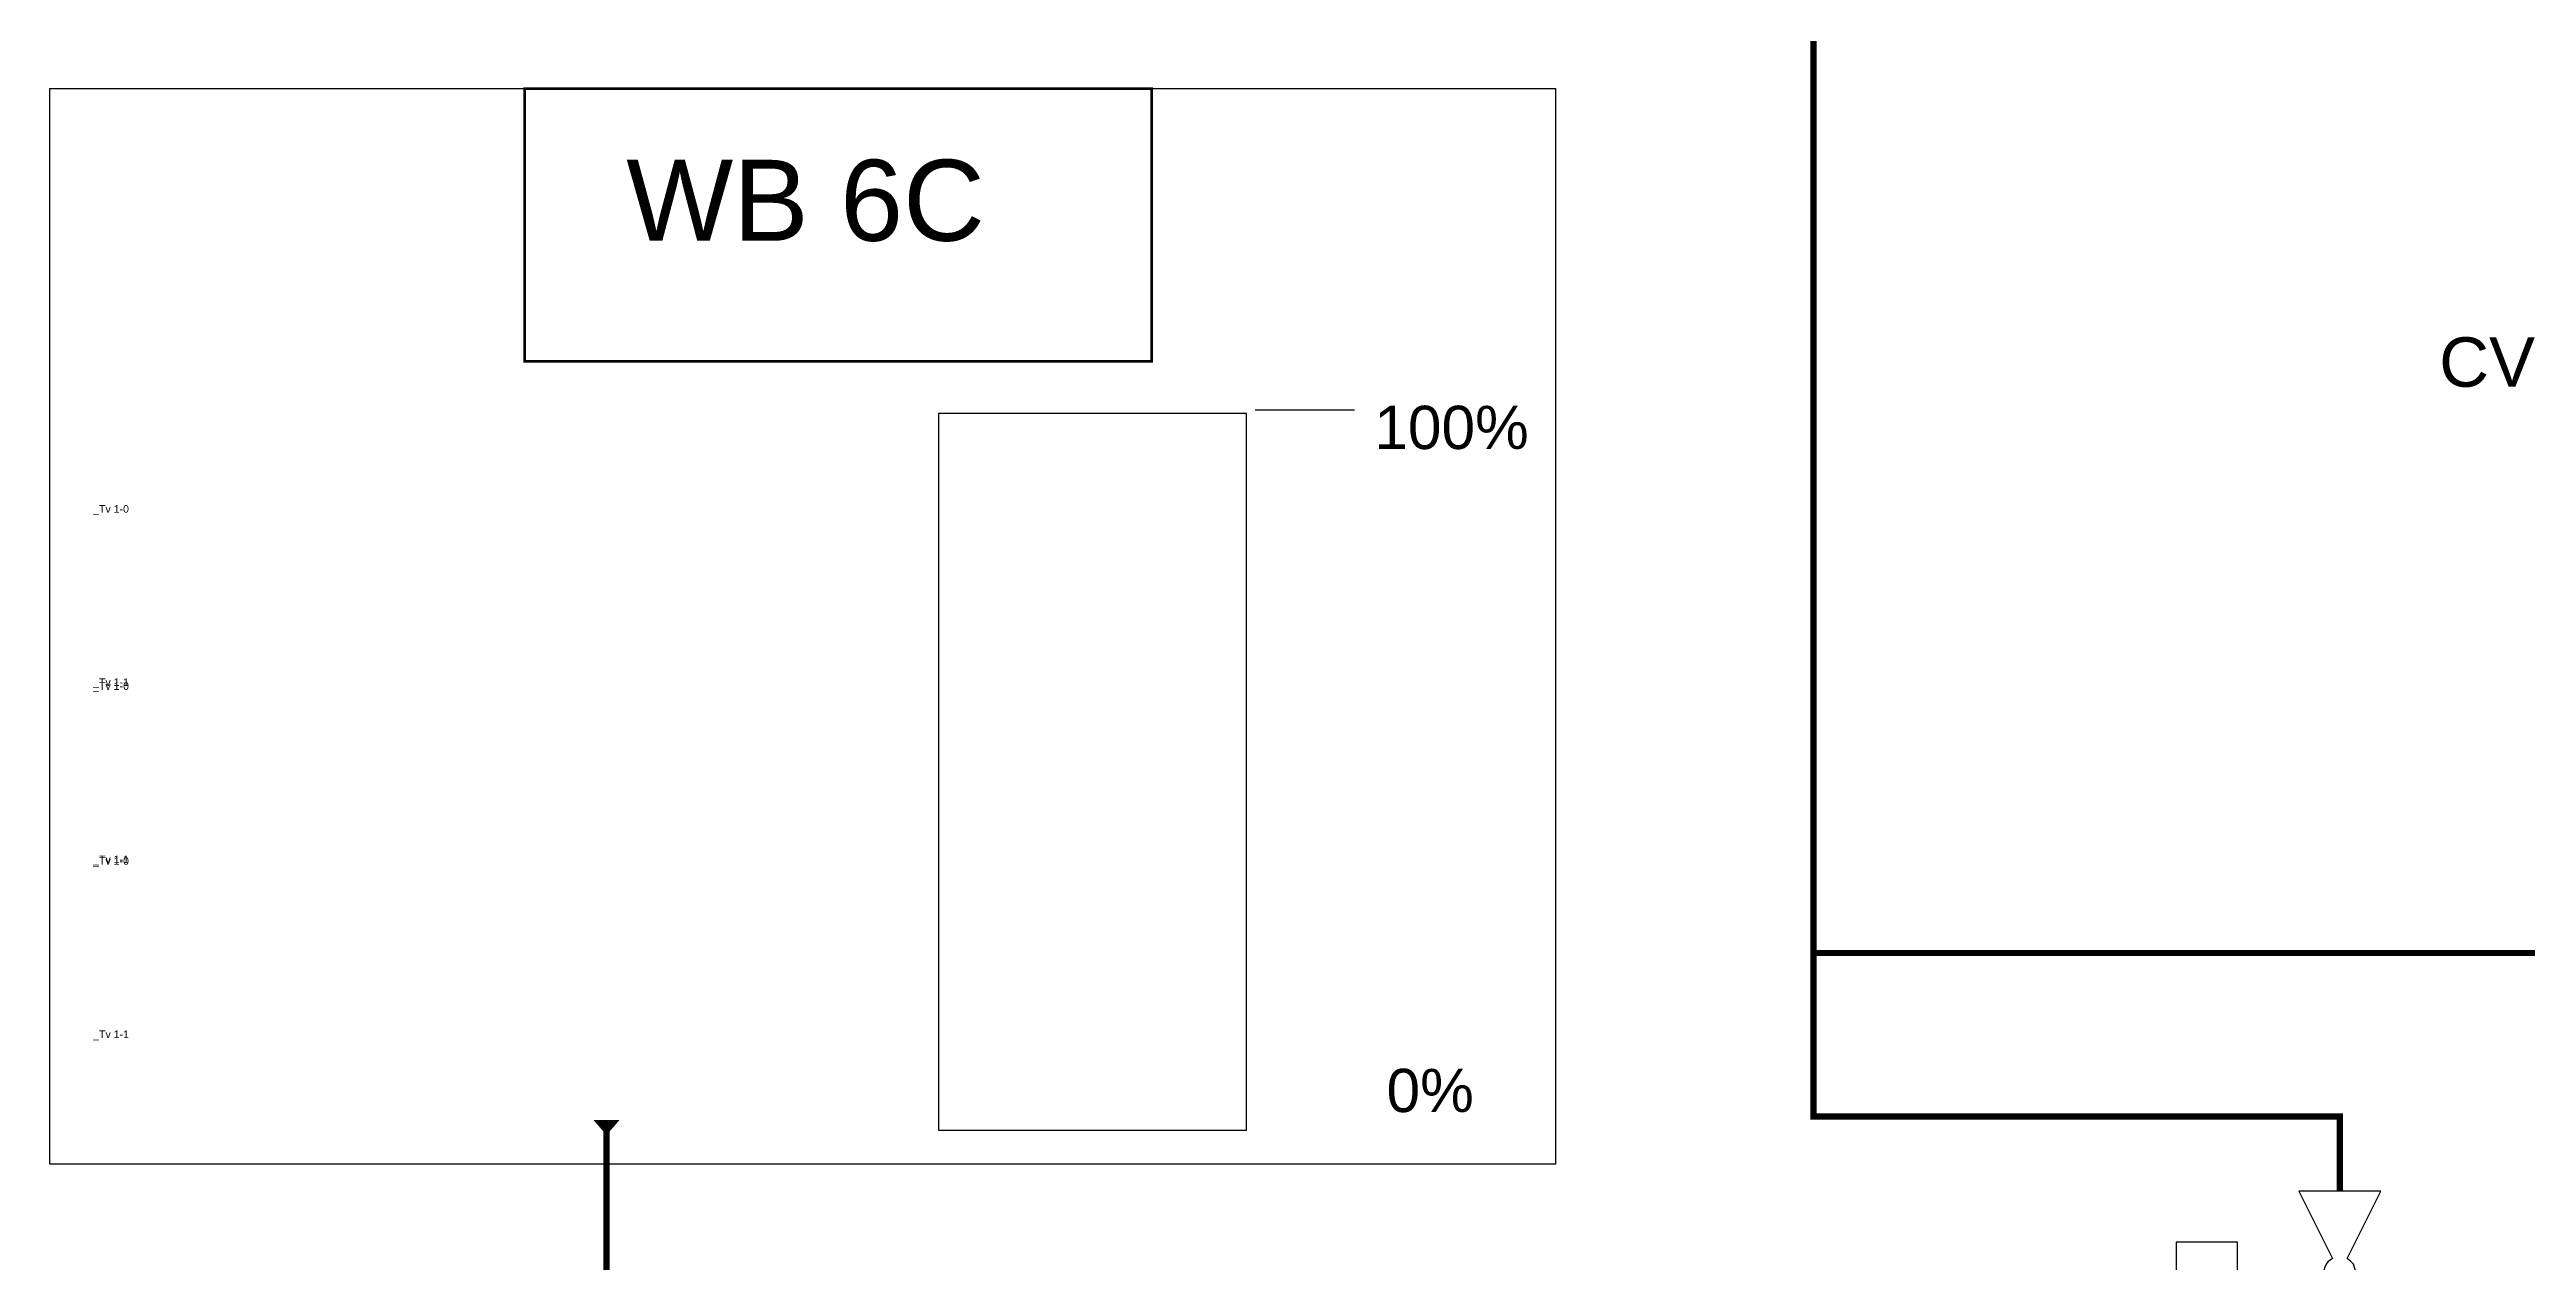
# Model space of a CAD drawing. Header units: millimetres. Extents: x 14456 to 25181, y 36625 to 39656.
# Drawn here: x 14456 to 15258, y 37981 to 38374 of the extents above; entities that cross this region are included whole.
import ezdxf

# ---------------------------------------------------------------- set-up
doc = ezdxf.new("R2010")
doc.units = ezdxf.units.MM
for name, color, linetype in [('Ballast', 80, 'Continuous'), ('Control valve', 11, 'Continuous'), ('Free values', 211, 'Continuous'), ('Graph', 230, 'Continuous'), ('graph bar 5', 191, 'Continuous'), ('Side tanks', 120, 'Continuous'), ('TEKST', 7, 'Continuous')]:
    doc.layers.add(name, color=color, linetype=linetype)
doc.styles.add('Arial', font='arial.ttf', dxfattribs={"height": 50})
doc.styles.get("Standard").update_dxf_attribs({"font": 'arial.ttf'})

msp = doc.modelspace()

# ---------------------------------------------------------------- linework, layer by layer
at = {"layer": 'Ballast', "const_width": 2}
for points in [[(15027.08, 38638.32), (15027.08, 38028.37), (15197.54, 38028.37), (15197.54, 38004.19)], [(15451.7, 38114.4), (15451.7, 38081.33), (15027.08, 38081.33)], [(14636.16, 38013.03), (14636.16, 38023.9), (14634.16, 38026.2), (14638.16, 38026.2), (14636.16, 38023.9)], [(14636.16, 37957.68), (14636.16, 38013.03)]]:
    msp.add_lwpolyline(points, dxfattribs=at)
at = {"layer": 'Control valve'}
msp.add_lwpolyline([(15210.79, 38004.19), (15184.29, 38004.19), (15195.17, 37982.44), (15193.67, 37981.32), (15193.09, 37980.51), (15192.58, 37979.32), (15192.24, 37977.7), (15164.42, 37977.7), (15164.42, 37987.63), (15144.55, 37987.63), (15144.55, 37967.76), (15164.42, 37967.76), (15164.42, 37977.7), (15192.24, 37977.7), (15193.06, 37974.86), (15195.28, 37973.75), (15184.29, 37951.2), (15210.79, 37951.2), (15199.56, 37973.65), (15202.28, 37975.33), (15202.84, 37977.7), (15201.97, 37980.6), (15200.94, 37981.52), (15199.91, 37982.44)], close=True, dxfattribs=at)
at = {"layer": 'Graph'}
msp.add_lwpolyline([(14743.68, 38023.93), (14843.39, 38023.93), (14843.39, 38256.11), (14743.68, 38256.11)], close=True, dxfattribs=at)
at = {"layer": 'graph bar 5'}
msp.add_lwpolyline([(14846.19, 38257.26), (14878.41, 38257.26)], dxfattribs=at)
at = {"layer": 'Side tanks'}
for points in [[(14455.78, 38361.36), (14455.78, 38013.03), (14943.59, 38013.03), (14943.59, 38361.36)], [(14455.78, 38361.36), (14943.59, 38361.36)]]:
    msp.add_lwpolyline(points, dxfattribs=at)
at = {"layer": 'Side tanks', "const_width": 0.875}
msp.add_lwpolyline([(14812.74, 38361.36), (14609.63, 38361.36), (14609.63, 38273.01), (14812.74, 38273.01), (14812.74, 38361.36)], dxfattribs=at)

# ---------------------------------------------------------------- texts
at = {"layer": 'Ballast', "linetype": 'Continuous', "insert": (15229.7, 38280.78), "char_height": 16, "width": 60.9533, "attachment_point": 1, "style": 'Arial'}
msp.add_mtext('CV-03', dxfattribs=at)
at = {"layer": 'Free values', "linetype": 'Continuous', "style": 'Arial'}
for s, p in [('_Tv 1-0', (14469.9, 38223.98, -0.02)), ('_Tv 1-1', (14469.9, 38167.85, -0.02)), ('_Tv 1-0', (14469.9, 38166.59, -0.02)), ('_Tv 1-1', (14469.9, 38110.46, -0.02)), ('_Tv 1-0', (14469.9, 38109.93, -0.02)), ('_Tv 1-1', (14469.9, 38053.8, -0.02))]:
    msp.add_text(s, height=2.45, dxfattribs=at).set_placement(p)
at = {"layer": 'TEKST', "attachment_point": 1}
for s, width, insert, char_height in [('WB 6C', 808.8373, (14642.57, 38338.3), 26.25), ('100%', 150, (14884.83, 38258.61), 14), ('0%', 150, (14888.79, 38043.83), 14)]:
    msp.add_mtext_dynamic_manual_height_columns(s, width=width, gutter_width=12.5, heights=[0], dxfattribs=dict(at, insert=insert, char_height=char_height))

doc.saveas('drawing.dxf')
